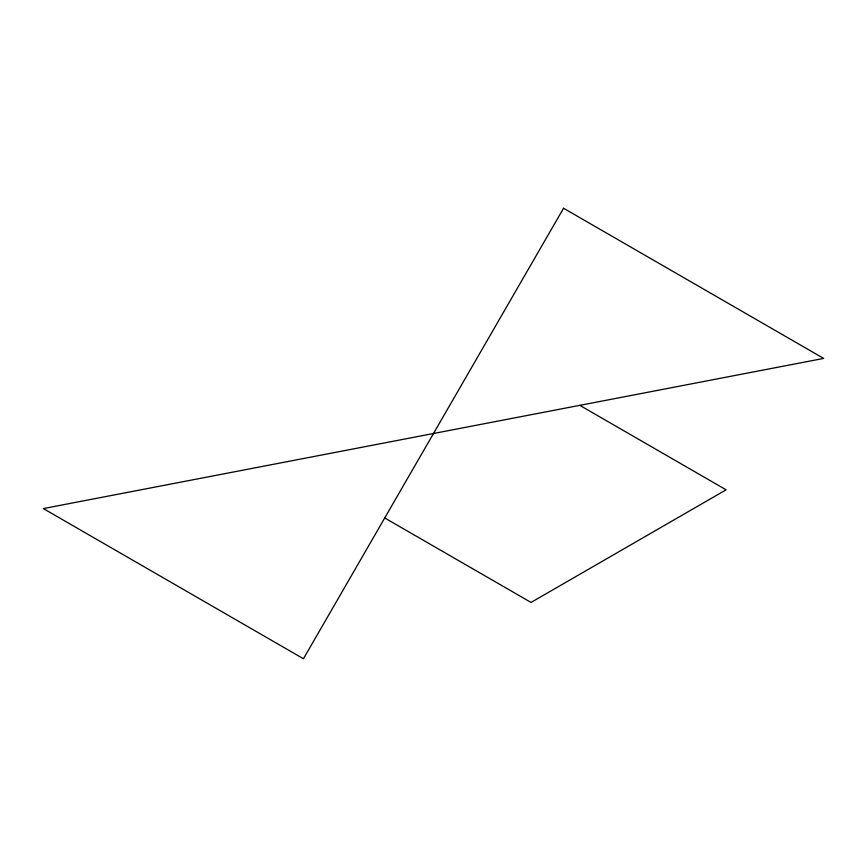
<?xml version="1.0" encoding="UTF-8"?>
<svg xmlns="http://www.w3.org/2000/svg" width="867" height="867" viewBox="0 0 867 867"><rect width="100%" height="100%" fill="white"/><g stroke="black" fill="none" stroke-linecap="round" stroke-linejoin="round"><path stroke-width="1.3" d="M579.806 405.344L726.112 489.812L531.038 602.435L384.731 517.967M563.55 208.253L303.45 658.747L43.35 508.582L823.65 358.418L563.55 208.253"/></g></svg>
